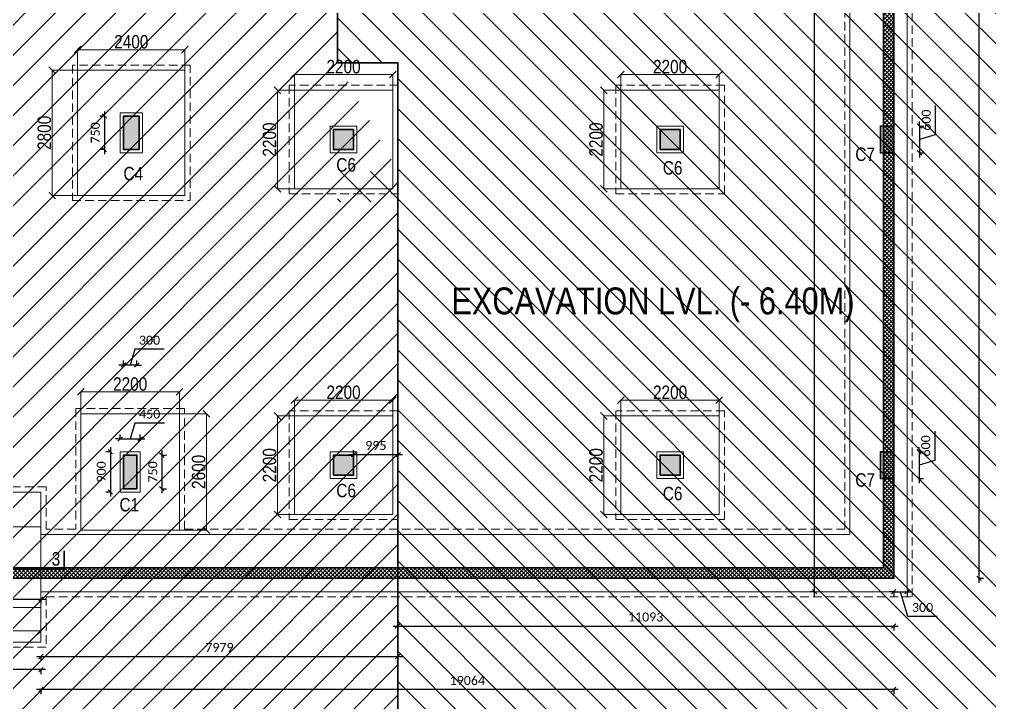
# Model space of a CAD drawing. Header units: millimetres. Extents: x 1112055 to 3390982, y -148532 to 766891.
# Drawn here: x 2785131 to 2806820, y 257340 to 272601 of the extents above; entities that cross this region are included whole.
import ezdxf

# ---------------------------------------------------------------- set-up
doc = ezdxf.new("R2010")
doc.units = ezdxf.units.MM
doc.header["$PDMODE"] = 35
doc.header["$PDSIZE"] = -25
doc.linetypes.add('Hidden', pattern=[9.525, 6.35, -3.175])
for name, color, linetype, lineweight in [('B COL. NO.', 3, 'Continuous', 20), ('B FINAL COLUMN', 1, 'Continuous', 30), ('B FOOTING', 49, 'Continuous', 20), ('B FOOTING DIM', 234, 'Continuous', 9), ('B HATCH', 250, 'Continuous', 0), ('B P.C.C', 251, 'Continuous', 0), ('EXCAVATION LINE', 236, 'Continuous', 30)]:
    doc.layers.add(name, color=color, linetype=linetype, lineweight=lineweight)
doc.layers.add('B Pedestal', color=7, linetype='Continuous', lineweight=9, true_color=0x5c8948)
doc.layers.add('B-COL HT', color=7, linetype='Continuous', lineweight=0, true_color=0x4e4f45)
doc.styles.add('Cali', font='calibri.ttf')
doc.styles.add('SWINC', font='swissc.ttf')
doc.dimstyles.new('1.100', dxfattribs={"dimtxt": 200, "dimasz": 100, "dimexe": 100, "dimexo": 100, "dimgap": 100, "dimtad": 1, "dimdec": 0, "dimzin": 0, "dimdsep": 46, "dimtxsty": 'Cali', "dimblk": 'OBLIQUE', "dimcen": 0, "dimdle": 100, "dimclrd": 256, "dimclre": 256, "dimclrt": 3, "dimadec": 0, "dimazin": 0, "dimtfac": 1, "dimtdec": 0, "dimtofl": 0, "dimtmove": 1, "dimatfit": 0, "dimfxl": 100, "dimfxlon": 1, "dimtolj": 1, "dimtzin": 0, "dimlwd": -1, "dimlwe": -1, "dimarcsym": 0})
doc.dimstyles.new('BHOOMI', dxfattribs={"dimtxt": 230, "dimasz": 150, "dimexe": 10, "dimexo": 0, "dimgap": 25, "dimtad": 1, "dimdec": 0, "dimzin": 0, "dimdsep": 46, "dimtxsty": 'SWINC', "dimblk": 'OBLIQUE', "dimcen": 0.09, "dimclrd": 250, "dimclre": 250, "dimclrt": 256, "dimaunit": 1, "dimadec": 3, "dimazin": 0, "dimtfac": 1, "dimtdec": 0, "dimtofl": 0, "dimtmove": 1, "dimatfit": 3, "dimfxl": 100, "dimtolj": 1, "dimtzin": 0, "dimlwd": 9, "dimlwe": 5, "dimarcsym": 0})

# ---------------------------------------------------------------- blocks, each defined once
blk = doc.blocks.new('_Oblique')
at = {"color": 0, "linetype": 'ByBlock', "lineweight": -2}
blk.add_line((-0.5, -0.5), (0.5, 0.5), dxfattribs=at)
blk = doc.blocks.new('*D4208')
at = {"layer": 'B FOOTING DIM', "color": 250, "lineweight": 5, "ltscale": 0.5, "transparency": 16777216}
for p, q in [((2786507, 263793), (2786507, 264289)), ((2786507, 264279), (2788707, 264279)), ((2788707, 263793), (2788707, 264289))]:
    blk.add_line(p, q, dxfattribs=at)
at = {"layer": 'Defpoints', "color": 0, "transparency": 16777216}
for p in [(2788707, 264279), (2786507, 263793), (2788707, 263793)]:
    blk.add_point(p, dxfattribs=at)
at = {"layer": 'B FOOTING DIM', "color": 250, "lineweight": 5, "transparency": 16777216, "xscale": 150, "yscale": 150, "zscale": 150, "rotation": 180}
blk.add_blockref('_Oblique', (2786507, 264279), dxfattribs=at)
at = {"layer": 'B FOOTING DIM', "color": 250, "lineweight": 5, "transparency": 16777216, "xscale": 150, "yscale": 150, "zscale": 150}
blk.add_blockref('_Oblique', (2788707, 264279), dxfattribs=at)
at = {"layer": 'B FOOTING DIM', "transparency": 16777216, "insert": (2787607, 264454), "char_height": 300, "attachment_point": 5, "style": 'SWINC'}
blk.add_mtext('\\A1;2200', dxfattribs=at)
blk = doc.blocks.new('*D4209')
at = {"layer": 'B FOOTING DIM', "color": 250, "lineweight": 5, "ltscale": 0.5, "transparency": 16777216}
for p, q in [((2788707, 263793), (2789324, 263793)), ((2789314, 263793), (2789314, 261193)), ((2788707, 261193), (2789324, 261193))]:
    blk.add_line(p, q, dxfattribs=at)
at = {"layer": 'Defpoints', "color": 0, "transparency": 16777216}
for p in [(2788707, 263793), (2788707, 261193), (2789314, 261193)]:
    blk.add_point(p, dxfattribs=at)
at = {"layer": 'B FOOTING DIM', "color": 250, "lineweight": 5, "transparency": 16777216, "xscale": 150, "yscale": 150, "zscale": 150}
for p, rotation in [((2789314, 263793), 90), ((2789314, 261193), 270)]:
    blk.add_blockref('_Oblique', p, dxfattribs=dict(at, rotation=rotation))
at = {"layer": 'B FOOTING DIM', "transparency": 16777216, "insert": (2789139, 262493), "char_height": 300, "attachment_point": 5, "rotation": 90, "style": 'SWINC'}
blk.add_mtext('\\A1;2600', dxfattribs=at)
blk = doc.blocks.new('*D4247')
at = {"layer": 'B FOOTING DIM', "color": 250, "lineweight": 5, "ltscale": 0.5, "transparency": 16777216}
for p, q in [((2798577, 263742), (2798188, 263742)), ((2798198, 263742), (2798198, 261542)), ((2798577, 261542), (2798188, 261542))]:
    blk.add_line(p, q, dxfattribs=at)
at = {"layer": 'Defpoints', "color": 0, "transparency": 16777216}
for p in [(2798577, 263742), (2798198, 261542), (2798577, 261542)]:
    blk.add_point(p, dxfattribs=at)
at = {"layer": 'B FOOTING DIM', "color": 250, "lineweight": 5, "transparency": 16777216, "xscale": 150, "yscale": 150, "zscale": 150}
for p, rotation in [((2798198, 263742), 90), ((2798198, 261542), 270)]:
    blk.add_blockref('_Oblique', p, dxfattribs=dict(at, rotation=rotation))
at = {"layer": 'B FOOTING DIM', "transparency": 16777216, "insert": (2798023, 262642), "char_height": 300, "attachment_point": 5, "rotation": 90, "style": 'SWINC'}
blk.add_mtext('\\A1;2200', dxfattribs=at)
blk = doc.blocks.new('*D4248')
at = {"layer": 'B FOOTING DIM', "color": 250, "lineweight": 5, "ltscale": 0.5, "transparency": 16777216}
for p, q in [((2798577, 263742), (2798577, 264104)), ((2798577, 264094), (2800777, 264094)), ((2800777, 263742), (2800777, 264104))]:
    blk.add_line(p, q, dxfattribs=at)
at = {"layer": 'Defpoints', "color": 0, "transparency": 16777216}
for p in [(2800777, 264094), (2798577, 263742), (2800777, 263742)]:
    blk.add_point(p, dxfattribs=at)
at = {"layer": 'B FOOTING DIM', "color": 250, "lineweight": 5, "transparency": 16777216, "xscale": 150, "yscale": 150, "zscale": 150, "rotation": 180}
blk.add_blockref('_Oblique', (2798577, 264094), dxfattribs=at)
at = {"layer": 'B FOOTING DIM', "color": 250, "lineweight": 5, "transparency": 16777216, "xscale": 150, "yscale": 150, "zscale": 150}
blk.add_blockref('_Oblique', (2800777, 264094), dxfattribs=at)
at = {"layer": 'B FOOTING DIM', "transparency": 16777216, "insert": (2799677, 264269), "char_height": 300, "attachment_point": 5, "style": 'SWINC'}
blk.add_mtext('\\A1;2200', dxfattribs=at)
blk = doc.blocks.new('*D4249')
at = {"layer": 'B FOOTING DIM', "color": 250, "lineweight": 5, "ltscale": 0.5, "transparency": 16777216}
for p, q in [((2791277, 263742), (2790888, 263742)), ((2790898, 263742), (2790898, 261542)), ((2791277, 261542), (2790888, 261542))]:
    blk.add_line(p, q, dxfattribs=at)
at = {"layer": 'Defpoints', "color": 0, "transparency": 16777216}
for p in [(2791277, 263742), (2790898, 261542), (2791277, 261542)]:
    blk.add_point(p, dxfattribs=at)
at = {"layer": 'B FOOTING DIM', "color": 250, "lineweight": 5, "transparency": 16777216, "xscale": 150, "yscale": 150, "zscale": 150}
for p, rotation in [((2790898, 263742), 90), ((2790898, 261542), 270)]:
    blk.add_blockref('_Oblique', p, dxfattribs=dict(at, rotation=rotation))
at = {"layer": 'B FOOTING DIM', "transparency": 16777216, "insert": (2790723, 262642), "char_height": 300, "attachment_point": 5, "rotation": 90, "style": 'SWINC'}
blk.add_mtext('\\A1;2200', dxfattribs=at)
blk = doc.blocks.new('*D4250')
at = {"layer": 'B FOOTING DIM', "color": 250, "lineweight": 5, "ltscale": 0.5, "transparency": 16777216}
for p, q in [((2791277, 263742), (2791277, 264104)), ((2791277, 264094), (2793477, 264094)), ((2793477, 263742), (2793477, 264104))]:
    blk.add_line(p, q, dxfattribs=at)
at = {"layer": 'Defpoints', "color": 0, "transparency": 16777216}
for p in [(2793477, 264094), (2791277, 263742), (2793477, 263742)]:
    blk.add_point(p, dxfattribs=at)
at = {"layer": 'B FOOTING DIM', "color": 250, "lineweight": 5, "transparency": 16777216, "xscale": 150, "yscale": 150, "zscale": 150, "rotation": 180}
blk.add_blockref('_Oblique', (2791277, 264094), dxfattribs=at)
at = {"layer": 'B FOOTING DIM', "color": 250, "lineweight": 5, "transparency": 16777216, "xscale": 150, "yscale": 150, "zscale": 150}
blk.add_blockref('_Oblique', (2793477, 264094), dxfattribs=at)
at = {"layer": 'B FOOTING DIM', "transparency": 16777216, "insert": (2792377, 264269), "char_height": 300, "attachment_point": 5, "style": 'SWINC'}
blk.add_mtext('\\A1;2200', dxfattribs=at)
blk = doc.blocks.new('*D4251')
at = {"layer": 'B FOOTING DIM', "color": 250, "lineweight": 5, "ltscale": 0.5, "transparency": 16777216}
for p, q in [((2791277, 271017), (2790888, 271017)), ((2790898, 271017), (2790898, 268817)), ((2791277, 268817), (2790888, 268817))]:
    blk.add_line(p, q, dxfattribs=at)
at = {"layer": 'Defpoints', "color": 0, "transparency": 16777216}
for p in [(2791277, 271017), (2790898, 268817), (2791277, 268817)]:
    blk.add_point(p, dxfattribs=at)
at = {"layer": 'B FOOTING DIM', "color": 250, "lineweight": 5, "transparency": 16777216, "xscale": 150, "yscale": 150, "zscale": 150}
for p, rotation in [((2790898, 271017), 90), ((2790898, 268817), 270)]:
    blk.add_blockref('_Oblique', p, dxfattribs=dict(at, rotation=rotation))
at = {"layer": 'B FOOTING DIM', "transparency": 16777216, "insert": (2790723, 269917), "char_height": 300, "attachment_point": 5, "rotation": 90, "style": 'SWINC'}
blk.add_mtext('\\A1;2200', dxfattribs=at)
blk = doc.blocks.new('*D4252')
at = {"layer": 'B FOOTING DIM', "color": 250, "lineweight": 5, "ltscale": 0.5, "transparency": 16777216}
for p, q in [((2791277, 271017), (2791277, 271379)), ((2791277, 271369), (2793477, 271369)), ((2793477, 271017), (2793477, 271379))]:
    blk.add_line(p, q, dxfattribs=at)
at = {"layer": 'Defpoints', "color": 0, "transparency": 16777216}
for p in [(2793477, 271369), (2791277, 271017), (2793477, 271017)]:
    blk.add_point(p, dxfattribs=at)
at = {"layer": 'B FOOTING DIM', "color": 250, "lineweight": 5, "transparency": 16777216, "xscale": 150, "yscale": 150, "zscale": 150, "rotation": 180}
blk.add_blockref('_Oblique', (2791277, 271369), dxfattribs=at)
at = {"layer": 'B FOOTING DIM', "color": 250, "lineweight": 5, "transparency": 16777216, "xscale": 150, "yscale": 150, "zscale": 150}
blk.add_blockref('_Oblique', (2793477, 271369), dxfattribs=at)
at = {"layer": 'B FOOTING DIM', "transparency": 16777216, "insert": (2792377, 271544), "char_height": 300, "attachment_point": 5, "style": 'SWINC'}
blk.add_mtext('\\A1;2200', dxfattribs=at)
blk = doc.blocks.new('*D4253')
at = {"layer": 'B FOOTING DIM', "color": 250, "lineweight": 5, "ltscale": 0.5, "transparency": 16777216}
for p, q in [((2798577, 271017), (2798188, 271017)), ((2798198, 271017), (2798198, 268817)), ((2798577, 268817), (2798188, 268817))]:
    blk.add_line(p, q, dxfattribs=at)
at = {"layer": 'Defpoints', "color": 0, "transparency": 16777216}
for p in [(2798577, 271017), (2798198, 268817), (2798577, 268817)]:
    blk.add_point(p, dxfattribs=at)
at = {"layer": 'B FOOTING DIM', "color": 250, "lineweight": 5, "transparency": 16777216, "xscale": 150, "yscale": 150, "zscale": 150}
for p, rotation in [((2798198, 271017), 90), ((2798198, 268817), 270)]:
    blk.add_blockref('_Oblique', p, dxfattribs=dict(at, rotation=rotation))
at = {"layer": 'B FOOTING DIM', "transparency": 16777216, "insert": (2798023, 269917), "char_height": 300, "attachment_point": 5, "rotation": 90, "style": 'SWINC'}
blk.add_mtext('\\A1;2200', dxfattribs=at)
blk = doc.blocks.new('*D4254')
at = {"layer": 'B FOOTING DIM', "color": 250, "lineweight": 5, "ltscale": 0.5, "transparency": 16777216}
for p, q in [((2798577, 271017), (2798577, 271379)), ((2798577, 271369), (2800777, 271369)), ((2800777, 271017), (2800777, 271379))]:
    blk.add_line(p, q, dxfattribs=at)
at = {"layer": 'Defpoints', "color": 0, "transparency": 16777216}
for p in [(2800777, 271369), (2798577, 271017), (2800777, 271017)]:
    blk.add_point(p, dxfattribs=at)
at = {"layer": 'B FOOTING DIM', "color": 250, "lineweight": 5, "transparency": 16777216, "xscale": 150, "yscale": 150, "zscale": 150, "rotation": 180}
blk.add_blockref('_Oblique', (2798577, 271369), dxfattribs=at)
at = {"layer": 'B FOOTING DIM', "color": 250, "lineweight": 5, "transparency": 16777216, "xscale": 150, "yscale": 150, "zscale": 150}
blk.add_blockref('_Oblique', (2800777, 271369), dxfattribs=at)
at = {"layer": 'B FOOTING DIM', "transparency": 16777216, "insert": (2799677, 271544), "char_height": 300, "attachment_point": 5, "style": 'SWINC'}
blk.add_mtext('\\A1;2200', dxfattribs=at)
blk = doc.blocks.new('*D4279')
at = {"layer": 'B FOOTING DIM', "color": 250, "lineweight": 5, "ltscale": 0.5, "transparency": 16777216}
for p, q in [((2786432, 271467), (2785854, 271467)), ((2785864, 271467), (2785864, 268667)), ((2786432, 268667), (2785854, 268667))]:
    blk.add_line(p, q, dxfattribs=at)
at = {"layer": 'Defpoints', "color": 0, "transparency": 16777216}
for p in [(2786432, 271467), (2785864, 268667), (2786432, 268667)]:
    blk.add_point(p, dxfattribs=at)
at = {"layer": 'B FOOTING DIM', "color": 250, "lineweight": 5, "transparency": 16777216, "xscale": 150, "yscale": 150, "zscale": 150}
for p, rotation in [((2785864, 271467), 90), ((2785864, 268667), 270)]:
    blk.add_blockref('_Oblique', p, dxfattribs=dict(at, rotation=rotation))
at = {"layer": 'B FOOTING DIM', "transparency": 16777216, "insert": (2785689, 270067), "char_height": 300, "attachment_point": 5, "rotation": 90, "style": 'SWINC'}
blk.add_mtext('\\A1;2800', dxfattribs=at)
blk = doc.blocks.new('*D4280')
at = {"layer": 'B FOOTING DIM', "color": 250, "lineweight": 5, "ltscale": 0.5, "transparency": 16777216}
for p, q in [((2786432, 271467), (2786432, 271935)), ((2786432, 271925), (2788832, 271925)), ((2788832, 271467), (2788832, 271935))]:
    blk.add_line(p, q, dxfattribs=at)
at = {"layer": 'Defpoints', "color": 0, "transparency": 16777216}
for p in [(2788832, 271925), (2786432, 271467), (2788832, 271467)]:
    blk.add_point(p, dxfattribs=at)
at = {"layer": 'B FOOTING DIM', "color": 250, "lineweight": 5, "transparency": 16777216, "xscale": 150, "yscale": 150, "zscale": 150, "rotation": 180}
blk.add_blockref('_Oblique', (2786432, 271925), dxfattribs=at)
at = {"layer": 'B FOOTING DIM', "color": 250, "lineweight": 5, "transparency": 16777216, "xscale": 150, "yscale": 150, "zscale": 150}
blk.add_blockref('_Oblique', (2788832, 271925), dxfattribs=at)
at = {"layer": 'B FOOTING DIM', "transparency": 16777216, "insert": (2787632, 272100), "char_height": 300, "attachment_point": 5, "style": 'SWINC'}
blk.add_mtext('\\A1;2400', dxfattribs=at)
blk = doc.blocks.new('*D4368')
at = {"layer": 'B FOOTING DIM', "color": 250, "lineweight": 5, "ltscale": 0.5, "transparency": 16777216}
for p, q in [((2780257, 259867), (2780257, 258929)), ((2785613, 259867), (2785613, 258929)), ((2780257, 258939), (2785613, 258939))]:
    blk.add_line(p, q, dxfattribs=at)
at = {"layer": 'Defpoints', "color": 0, "transparency": 16777216}
for p in [(2780257, 259867), (2785613, 259867), (2785613, 258939)]:
    blk.add_point(p, dxfattribs=at)
at = {"layer": 'B FOOTING DIM', "color": 250, "lineweight": 5, "transparency": 16777216, "xscale": 150, "yscale": 150, "zscale": 150, "rotation": 180}
blk.add_blockref('_Oblique', (2780257, 258939), dxfattribs=at)
at = {"layer": 'B FOOTING DIM', "color": 250, "lineweight": 5, "transparency": 16777216, "xscale": 150, "yscale": 150, "zscale": 150}
blk.add_blockref('_Oblique', (2785613, 258939), dxfattribs=at)
at = {"layer": 'B FOOTING DIM', "transparency": 16777216, "insert": (2782935, 259114), "char_height": 300, "attachment_point": 5, "style": 'SWINC'}
blk.add_mtext('\\A1;5356', dxfattribs=at)
blk = doc.blocks.new('*D5828')
at = {"transparency": 16777216}
for p, q in [((2785713, 258077), (2753657, 258077)), ((2753757, 258077), (2753757, 257977)), ((2785613, 258077), (2785613, 257977))]:
    blk.add_line(p, q, dxfattribs=at)
at = {"layer": 'Defpoints', "color": 0, "lineweight": 40, "transparency": 16777216}
for p in [(2753757, 260117), (2785613, 259817), (2753757, 258077)]:
    blk.add_point(p, dxfattribs=at)
at = {"transparency": 16777216, "xscale": 100, "yscale": 100, "zscale": 100, "rotation": 180}
blk.add_blockref('_Oblique', (2753757, 258077), dxfattribs=at)
at = {"transparency": 16777216, "xscale": 100, "yscale": 100, "zscale": 100}
blk.add_blockref('_Oblique', (2785613, 258077), dxfattribs=at)
at = {"color": 3, "lineweight": 40, "transparency": 16777216, "insert": (2769685, 258280), "char_height": 200, "attachment_point": 5, "style": 'Cali'}
blk.add_mtext('\\A1;31856', dxfattribs=at)
blk = doc.blocks.new('*D5829')
at = {"transparency": 16777216}
for p, q in [((2785513, 258369), (2793692, 258369)), ((2785613, 258369), (2785613, 258269)), ((2793592, 258369), (2793592, 258269))]:
    blk.add_line(p, q, dxfattribs=at)
at = {"layer": 'Defpoints', "color": 0, "lineweight": 40, "transparency": 16777216}
for p in [(2785613, 259817), (2793592, 259817), (2793592, 258369)]:
    blk.add_point(p, dxfattribs=at)
at = {"transparency": 16777216, "xscale": 100, "yscale": 100, "zscale": 100, "rotation": 180}
blk.add_blockref('_Oblique', (2785613, 258369), dxfattribs=at)
at = {"transparency": 16777216, "xscale": 100, "yscale": 100, "zscale": 100}
blk.add_blockref('_Oblique', (2793592, 258369), dxfattribs=at)
at = {"color": 3, "lineweight": 40, "transparency": 16777216, "insert": (2789603, 258571), "char_height": 200, "attachment_point": 5, "style": 'Cali'}
blk.add_mtext('\\A1;7979', dxfattribs=at)
blk = doc.blocks.new('*D5851')
at = {"transparency": 16777216}
for p, q in [((2793684, 256232), (2752942, 256232)), ((2753042, 256232), (2753042, 256132)), ((2793584, 256232), (2793584, 256132))]:
    blk.add_line(p, q, dxfattribs=at)
at = {"layer": 'Defpoints', "color": 0, "lineweight": 40, "transparency": 16777216}
for p in [(2753042, 260317), (2793584, 260117), (2753042, 256232)]:
    blk.add_point(p, dxfattribs=at)
at = {"transparency": 16777216, "xscale": 100, "yscale": 100, "zscale": 100, "rotation": 180}
blk.add_blockref('_Oblique', (2753042, 256232), dxfattribs=at)
at = {"transparency": 16777216, "xscale": 100, "yscale": 100, "zscale": 100}
blk.add_blockref('_Oblique', (2793584, 256232), dxfattribs=at)
at = {"color": 3, "lineweight": 40, "transparency": 16777216, "insert": (2773313, 256434), "char_height": 200, "attachment_point": 5, "style": 'Cali'}
blk.add_mtext('\\A1;40542', dxfattribs=at)
blk = doc.blocks.new('*D5852')
at = {"transparency": 16777216}
for p, q in [((2793484, 259049), (2804777, 259049)), ((2793584, 259049), (2793584, 258949)), ((2804677, 259049), (2804677, 258949))]:
    blk.add_line(p, q, dxfattribs=at)
at = {"layer": 'Defpoints', "color": 0, "lineweight": 40, "transparency": 16777216}
for p in [(2793584, 260117), (2804677, 260117), (2804677, 259049)]:
    blk.add_point(p, dxfattribs=at)
at = {"transparency": 16777216, "xscale": 100, "yscale": 100, "zscale": 100, "rotation": 180}
blk.add_blockref('_Oblique', (2793584, 259049), dxfattribs=at)
at = {"transparency": 16777216, "xscale": 100, "yscale": 100, "zscale": 100}
blk.add_blockref('_Oblique', (2804677, 259049), dxfattribs=at)
at = {"color": 3, "lineweight": 40, "transparency": 16777216, "insert": (2799131, 259251), "char_height": 200, "attachment_point": 5, "style": 'Cali'}
blk.add_mtext('\\A1;11093', dxfattribs=at)
blk = doc.blocks.new('*D5853')
at = {"transparency": 16777216}
for p, q in [((2776435, 259653), (2785713, 259653)), ((2776535, 259653), (2776535, 259553)), ((2785613, 259653), (2785613, 259553))]:
    blk.add_line(p, q, dxfattribs=at)
at = {"layer": 'Defpoints', "color": 0, "lineweight": 40, "transparency": 16777216}
for p in [(2776535, 260117), (2785613, 260117), (2785613, 259653)]:
    blk.add_point(p, dxfattribs=at)
at = {"transparency": 16777216, "xscale": 100, "yscale": 100, "zscale": 100, "rotation": 180}
blk.add_blockref('_Oblique', (2776535, 259653), dxfattribs=at)
at = {"transparency": 16777216, "xscale": 100, "yscale": 100, "zscale": 100}
blk.add_blockref('_Oblique', (2785613, 259653), dxfattribs=at)
at = {"color": 3, "lineweight": 40, "transparency": 16777216, "insert": (2781074, 259855), "char_height": 200, "attachment_point": 5, "style": 'Cali'}
blk.add_mtext('\\A1;9078', dxfattribs=at)
blk = doc.blocks.new('*D5861')
at = {"transparency": 16777216}
for p, q in [((2804777, 257631), (2785513, 257631)), ((2785613, 257631), (2785613, 257531)), ((2804677, 257631), (2804677, 257531))]:
    blk.add_line(p, q, dxfattribs=at)
at = {"layer": 'Defpoints', "color": 0, "lineweight": 40, "transparency": 16777216}
for p in [(2785613, 260117), (2804677, 260117), (2785613, 257631)]:
    blk.add_point(p, dxfattribs=at)
at = {"transparency": 16777216, "xscale": 100, "yscale": 100, "zscale": 100, "rotation": 180}
blk.add_blockref('_Oblique', (2785613, 257631), dxfattribs=at)
at = {"transparency": 16777216, "xscale": 100, "yscale": 100, "zscale": 100}
blk.add_blockref('_Oblique', (2804677, 257631), dxfattribs=at)
at = {"color": 3, "lineweight": 40, "transparency": 16777216, "insert": (2795145, 257833), "char_height": 200, "attachment_point": 5, "style": 'Cali'}
blk.add_mtext('\\A1;19064', dxfattribs=at)
blk = doc.blocks.new('*D5862')
at = {"transparency": 16777216}
for p, q in [((2804677, 259817), (2804577, 259817)), ((2804677, 259818), (2804677, 259717)), ((2804677, 259817), (2804977, 259817)), ((2804994, 259260), (2804827, 259817)), ((2804977, 259818), (2804977, 259717)), ((2804977, 259817), (2805077, 259817)), ((2805647, 259260), (2804994, 259260))]:
    blk.add_line(p, q, dxfattribs=at)
at = {"layer": 'Defpoints', "color": 0, "lineweight": 40, "transparency": 16777216}
for p in [(2804677, 260117), (2804977, 260117), (2804977, 259817)]:
    blk.add_point(p, dxfattribs=at)
at = {"transparency": 16777216, "xscale": 100, "yscale": 100, "zscale": 100}
blk.add_blockref('_Oblique', (2804677, 259817), dxfattribs=at)
at = {"transparency": 16777216, "xscale": 100, "yscale": 100, "zscale": 100, "rotation": 180}
blk.add_blockref('_Oblique', (2804977, 259817), dxfattribs=at)
at = {"color": 3, "lineweight": 40, "transparency": 16777216, "insert": (2805321, 259463), "char_height": 200, "attachment_point": 5, "style": 'Cali'}
blk.add_mtext('\\A1;300', dxfattribs=at)
blk = doc.blocks.new('*D5866')
at = {"transparency": 16777216}
for p, q in [((2806581, 300247), (2806581, 260017)), ((2806581, 300147), (2806681, 300147)), ((2806581, 260117), (2806681, 260117))]:
    blk.add_line(p, q, dxfattribs=at)
at = {"layer": 'Defpoints', "color": 0, "lineweight": 40, "transparency": 16777216}
for p in [(2804677, 300147), (2804677, 260117), (2806581, 260117)]:
    blk.add_point(p, dxfattribs=at)
at = {"transparency": 16777216, "xscale": 100, "yscale": 100, "zscale": 100}
for p, rotation in [((2806581, 300147), 90), ((2806581, 260117), 270)]:
    blk.add_blockref('_Oblique', p, dxfattribs=dict(at, rotation=rotation))
at = {"color": 3, "lineweight": 40, "transparency": 16777216, "insert": (2806379, 280132), "char_height": 200, "attachment_point": 5, "rotation": 90, "style": 'Cali'}
blk.add_mtext('\\A1;40030', dxfattribs=at)
blk = doc.blocks.new('*D5868')
at = {"transparency": 16777216}
for p, q in [((2802909, 300897), (2802809, 300897)), ((2802909, 259717), (2802909, 300997)), ((2802909, 259817), (2802809, 259817))]:
    blk.add_line(p, q, dxfattribs=at)
at = {"layer": 'Defpoints', "color": 0, "lineweight": 40, "transparency": 16777216}
for p in [(2802909, 300897), (2803697, 300897), (2804977, 259817)]:
    blk.add_point(p, dxfattribs=at)
at = {"transparency": 16777216, "xscale": 100, "yscale": 100, "zscale": 100}
for p, rotation in [((2802909, 300897), 90), ((2802909, 259817), 270)]:
    blk.add_blockref('_Oblique', p, dxfattribs=dict(at, rotation=rotation))
at = {"color": 3, "lineweight": 40, "transparency": 16777216, "insert": (2802706, 280357), "char_height": 200, "attachment_point": 5, "rotation": 90, "style": 'Cali'}
blk.add_mtext('\\A1;41080', dxfattribs=at)
blk = doc.blocks.new('*D6845')
at = {"transparency": 16777216}
for p, q in [((2805594, 263400), (2805594, 262748)), ((2805242, 262942), (2805242, 263042)), ((2805242, 262942), (2805342, 262942)), ((2805242, 262942), (2805242, 262342)), ((2805594, 262748), (2805242, 262642)), ((2805242, 262342), (2805342, 262342)), ((2805242, 262342), (2805242, 262242))]:
    blk.add_line(p, q, dxfattribs=at)
at = {"layer": 'Defpoints', "color": 0, "lineweight": 40, "transparency": 16777216}
for p in [(2804677, 262942), (2804677, 262342), (2805242, 262342)]:
    blk.add_point(p, dxfattribs=at)
at = {"transparency": 16777216, "xscale": 100, "yscale": 100, "zscale": 100}
for p, rotation in [((2805242, 262942), 270), ((2805242, 262342), 90)]:
    blk.add_blockref('_Oblique', p, dxfattribs=dict(at, rotation=rotation))
at = {"color": 3, "lineweight": 40, "transparency": 16777216, "insert": (2805392, 263074), "char_height": 200, "attachment_point": 5, "rotation": 90, "style": 'Cali'}
blk.add_mtext('\\A1;600', dxfattribs=at)
blk = doc.blocks.new('*D6846')
at = {"transparency": 16777216}
for p, q in [((2805604, 270676), (2805604, 270025)), ((2805252, 270219), (2805252, 270319)), ((2805251, 270219), (2805352, 270219)), ((2805252, 270219), (2805252, 269619)), ((2805604, 270025), (2805252, 269919)), ((2805251, 269619), (2805352, 269619)), ((2805252, 269619), (2805252, 269519))]:
    blk.add_line(p, q, dxfattribs=at)
at = {"layer": 'Defpoints', "color": 0, "lineweight": 40, "transparency": 16777216}
for p in [(2804677, 270219), (2804677, 269619), (2805252, 269619)]:
    blk.add_point(p, dxfattribs=at)
at = {"transparency": 16777216, "xscale": 100, "yscale": 100, "zscale": 100}
for p, rotation in [((2805252, 270219), 270), ((2805252, 269619), 90)]:
    blk.add_blockref('_Oblique', p, dxfattribs=dict(at, rotation=rotation))
at = {"color": 3, "lineweight": 40, "transparency": 16777216, "insert": (2805402, 270350), "char_height": 200, "attachment_point": 5, "rotation": 90, "style": 'Cali'}
blk.add_mtext('\\A1;600', dxfattribs=at)
blk = doc.blocks.new('*D6860')
at = {"transparency": 16777216}
for p, q in [((2792502, 262879), (2793697, 262879)), ((2792602, 262879), (2792602, 262979)), ((2793597, 262879), (2793597, 262979))]:
    blk.add_line(p, q, dxfattribs=at)
at = {"layer": 'Defpoints', "color": 0, "lineweight": 40, "transparency": 16777216}
for p in [(2793597, 262879), (2792602, 262867), (2793597, 262867)]:
    blk.add_point(p, dxfattribs=at)
at = {"transparency": 16777216, "xscale": 100, "yscale": 100, "zscale": 100, "rotation": 180}
blk.add_blockref('_Oblique', (2792602, 262879), dxfattribs=at)
at = {"transparency": 16777216, "xscale": 100, "yscale": 100, "zscale": 100}
blk.add_blockref('_Oblique', (2793597, 262879), dxfattribs=at)
at = {"color": 3, "lineweight": 40, "transparency": 16777216, "insert": (2793100, 263082), "char_height": 200, "attachment_point": 5, "style": 'Cali'}
blk.add_mtext('\\A1;995', dxfattribs=at)
blk = doc.blocks.new('*D6876')
at = {"transparency": 16777216}
for p, q in [((2787713, 263582), (2787607, 263230)), ((2788374, 263582), (2787713, 263582)), ((2787382, 263229), (2787382, 263330)), ((2787832, 263229), (2787832, 263330)), ((2787382, 263230), (2787282, 263230)), ((2787382, 263230), (2787832, 263230)), ((2787832, 263230), (2787932, 263230))]:
    blk.add_line(p, q, dxfattribs=at)
at = {"layer": 'Defpoints', "color": 0, "lineweight": 40, "transparency": 16777216}
for p in [(2787832, 263230), (2787382, 262943), (2787832, 262943)]:
    blk.add_point(p, dxfattribs=at)
at = {"transparency": 16777216, "xscale": 100, "yscale": 100, "zscale": 100}
blk.add_blockref('_Oblique', (2787382, 263230), dxfattribs=at)
at = {"transparency": 16777216, "xscale": 100, "yscale": 100, "zscale": 100, "rotation": 180}
blk.add_blockref('_Oblique', (2787832, 263230), dxfattribs=at)
at = {"color": 3, "lineweight": 40, "transparency": 16777216, "insert": (2788043, 263785), "char_height": 200, "attachment_point": 5, "style": 'Cali'}
blk.add_mtext('\\A1;450', dxfattribs=at)
blk = doc.blocks.new('*D6877')
at = {"transparency": 16777216}
for p, q in [((2787164, 262943), (2787064, 262943)), ((2787164, 263043), (2787164, 261943)), ((2787164, 262043), (2787064, 262043))]:
    blk.add_line(p, q, dxfattribs=at)
at = {"layer": 'Defpoints', "color": 0, "lineweight": 40, "transparency": 16777216}
for p in [(2787382, 262943), (2787164, 262043), (2787382, 262043)]:
    blk.add_point(p, dxfattribs=at)
at = {"transparency": 16777216, "xscale": 100, "yscale": 100, "zscale": 100}
for p, rotation in [((2787164, 262943), 90), ((2787164, 262043), 270)]:
    blk.add_blockref('_Oblique', p, dxfattribs=dict(at, rotation=rotation))
at = {"color": 3, "lineweight": 40, "transparency": 16777216, "insert": (2786962, 262493), "char_height": 200, "attachment_point": 5, "rotation": 90, "style": 'Cali'}
blk.add_mtext('\\A1;900', dxfattribs=at)
blk = doc.blocks.new('*D6878')
at = {"transparency": 16777216}
for p, q in [((2788316, 262968), (2788316, 262018)), ((2788316, 262868), (2788416, 262868)), ((2788316, 262118), (2788416, 262118))]:
    blk.add_line(p, q, dxfattribs=at)
at = {"layer": 'Defpoints', "color": 0, "lineweight": 40, "transparency": 16777216}
for p in [(2787457, 262868), (2787457, 262118), (2788316, 262118)]:
    blk.add_point(p, dxfattribs=at)
at = {"transparency": 16777216, "xscale": 100, "yscale": 100, "zscale": 100}
for p, rotation in [((2788316, 262868), 90), ((2788316, 262118), 270)]:
    blk.add_blockref('_Oblique', p, dxfattribs=dict(at, rotation=rotation))
at = {"color": 3, "lineweight": 40, "transparency": 16777216, "insert": (2788113, 262493), "char_height": 200, "attachment_point": 5, "rotation": 90, "style": 'Cali'}
blk.add_mtext('\\A1;750', dxfattribs=at)
blk = doc.blocks.new('*D6879')
at = {"transparency": 16777216}
for p, q in [((2787031, 270542), (2787031, 269592)), ((2787031, 270442), (2786931, 270442)), ((2787031, 269692), (2786931, 269692))]:
    blk.add_line(p, q, dxfattribs=at)
at = {"layer": 'Defpoints', "color": 0, "lineweight": 40, "transparency": 16777216}
for p in [(2787457, 270442), (2787031, 269692), (2787457, 269692)]:
    blk.add_point(p, dxfattribs=at)
at = {"transparency": 16777216, "xscale": 100, "yscale": 100, "zscale": 100}
for p, rotation in [((2787031, 270442), 90), ((2787031, 269692), 270)]:
    blk.add_blockref('_Oblique', p, dxfattribs=dict(at, rotation=rotation))
at = {"color": 3, "lineweight": 40, "transparency": 16777216, "insert": (2786828, 270067), "char_height": 200, "attachment_point": 5, "rotation": 90, "style": 'Cali'}
blk.add_mtext('\\A1;750', dxfattribs=at)
blk = doc.blocks.new('*D6880')
at = {"transparency": 16777216}
for p, q in [((2787713, 265232), (2787607, 264879)), ((2788365, 265232), (2787713, 265232)), ((2787457, 264879), (2787357, 264879)), ((2787457, 264879), (2787457, 264979)), ((2787757, 264879), (2787457, 264879)), ((2787757, 264879), (2787757, 264979)), ((2787757, 264879), (2787857, 264879))]:
    blk.add_line(p, q, dxfattribs=at)
at = {"layer": 'Defpoints', "color": 0, "lineweight": 40, "transparency": 16777216}
for p in [(2787457, 264879), (2787457, 262868), (2787757, 262868)]:
    blk.add_point(p, dxfattribs=at)
at = {"transparency": 16777216, "xscale": 100, "yscale": 100, "zscale": 100}
blk.add_blockref('_Oblique', (2787457, 264879), dxfattribs=at)
at = {"transparency": 16777216, "xscale": 100, "yscale": 100, "zscale": 100, "rotation": 180}
blk.add_blockref('_Oblique', (2787757, 264879), dxfattribs=at)
at = {"color": 3, "lineweight": 40, "transparency": 16777216, "insert": (2788039, 265434), "char_height": 200, "attachment_point": 5, "style": 'Cali'}
blk.add_mtext('\\A1;300', dxfattribs=at)

msp = doc.modelspace()

# ---------------------------------------------------------------- hatches: boundary and pattern name
at = {"layer": 'B HATCH', "lineweight": 0}
h = msp.add_hatch(dxfattribs=at)
h.set_pattern_fill('ANSI37', color=250, scale=20, style=0)
h.set_pattern_definition([(45, (1040446.71, -149308.41), (-44.9012806, 44.9012806), []), (135, (1040446.71, -149308.41), (-44.9012806, -44.9012806), [])])
h.paths.add_polyline_path([(2817077.2, 369281.5), (2817077.2, 372824.4), (2809902.2, 372698.5), (2809902.2, 369281.7)], flags=16)
h.paths.add_polyline_path([(2791213.2, 369828.2), (2796162.2, 369828.2), (2796162.2, 372457.1), (2791213.2, 372370.2)], flags=16)
h.paths.add_polyline_path([(2798052.2, 372490.5), (2798502.2, 372498.4), (2798502.2, 369281.2), (2798052.2, 369281.2)], flags=16)
h.paths.add_polyline_path([(2753987.2, 369013), (2753987.2, 260347.4), (2804447.2, 260347.4), (2804447.2, 300147.4), (2817077.2, 300147.4), (2817077.2, 369051.5), (2798038.8, 369052), (2798038.8, 366392.4), (2797822.2, 366392.4), (2797822.2, 372486.5), (2796392.2, 372461.4), (2796392.2, 366392.4), (2796162.2, 366392.4), (2796162.2, 369598.2), (2786711.2, 369598.2), (2786711.2, 369013)], flags=16)
h.paths.add_polyline_path([(2809676.9, 372694.5), (2809676.9, 369281.7), (2802247.2, 369281.9), (2802247.2, 372564.1)], flags=16)
h.paths.add_polyline_path([(2798732.2, 369282), (2798732.2, 372502.4), (2802017.2, 372560.1), (2802017.2, 369281.9)], flags=16)
h.paths.add_polyline_path([(2786481.2, 369243), (2753757.2, 369243), (2753757.2, 260117.4), (2804677.2, 260117.4), (2804677.2, 299917.4), (2817307.2, 299917.4), (2817307.2, 373058.5), (2790983.2, 372596.5), (2790983.2, 369828.2), (2786481.2, 369828.2)])
at = {"layer": 'B-COL HT', "lineweight": 0}
h = msp.add_hatch(color=250, dxfattribs=at)
h.dxf.hatch_style = 1
h.paths.add_polyline_path([(2787807.2, 269692.4), (2787457.2, 269692.4), (2787457.2, 270442.4), (2787807.2, 270442.4)])
h = msp.add_hatch(color=250, dxfattribs=at)
h.dxf.hatch_style = 1
h.paths.add_polyline_path([(2792602.2, 269692.4), (2792602.2, 270142.4), (2792152.2, 270142.4), (2792152.2, 269692.4)])
h = msp.add_hatch(color=250, dxfattribs=at)
h.dxf.hatch_style = 1
h.paths.add_polyline_path([(2799452.2, 269692.4), (2799902.2, 269692.4), (2799902.2, 270142.4), (2799452.2, 270142.4)])
h = msp.add_hatch(color=250, dxfattribs=at)
h.dxf.hatch_style = 1
h.paths.add_polyline_path([(2804677.2, 270218.9), (2804377.2, 270218.9), (2804377.2, 269618.9), (2804677.2, 269618.9)])
h = msp.add_hatch(color=250, dxfattribs=at)
h.dxf.hatch_style = 1
h.paths.add_polyline_path([(2804677.2, 262942.4), (2804377.2, 262942.4), (2804377.2, 262342.4), (2804677.2, 262342.4)])
h = msp.add_hatch(color=250, dxfattribs=at)
h.dxf.hatch_style = 1
h.paths.add_polyline_path([(2787757.2, 262118), (2787457.2, 262118), (2787457.2, 262868), (2787757.2, 262868)])
h = msp.add_hatch(color=250, dxfattribs=at)
h.dxf.hatch_style = 1
h.paths.add_polyline_path([(2792152.2, 262417.4), (2792602.2, 262417.4), (2792602.2, 262867.4), (2792152.2, 262867.4)])
h = msp.add_hatch(color=250, dxfattribs=at)
h.dxf.hatch_style = 1
h.paths.add_polyline_path([(2799452.2, 262417.4), (2799902.2, 262417.4), (2799902.2, 262867.4), (2799452.2, 262867.4)])
at = {"layer": 'EXCAVATION LINE', "lineweight": 0}
h = msp.add_hatch(dxfattribs=at)
h.set_pattern_fill('ANSI31', color=250, scale=150)
h.set_pattern_definition([(45, (838855.95, -148808.4), (-336.7596, 336.7596), [])])
h.paths.add_polyline_path([(2753042.2, 321417.4), (2753042.2, 256852.4), (2759522.2, 256852.4), (2793592.2, 256852.4), (2793592.2, 269203.9), (2792242.2, 271633.9), (2792242.2, 303783.9), (2793592.2, 303783.9), (2793592.2, 306213.9), (2792242.2, 306213.9), (2792242.2, 321417.4)])
h = msp.add_hatch(dxfattribs=at)
h.set_pattern_fill('ANSI31', color=250, scale=150, angle=270)
h.set_pattern_definition([(315, (838855.95, -148808.4), (336.7596, 336.7596), [])])
edge = h.paths.add_edge_path()
edge.add_line((2793592.2, 268516.4), (2793592.2, 256852.4))
edge.add_line((2793592.2, 256852.4), (2810905.3, 256852.4))
edge.add_line((2810905.3, 256852.4), (2810905.3, 299374.4))
edge.add_line((2810905.3, 299374.4), (2818615.6, 299374.4))
edge.add_line((2818615.6, 299374.4), (2818615.6, 321417.4))
edge.add_line((2818615.6, 321417.4), (2792242.2, 321417.4))
edge.add_line((2792242.2, 321417.4), (2792242.2, 306265.3))
edge.add_arc((2792293.6, 306265.3), 51.4, 180.0002, 270)
edge.add_line((2792293.6, 306213.9), (2793592.2, 306213.9))
edge.add_line((2793592.2, 306213.9), (2793592.2, 303783.9))
edge.add_line((2793592.2, 303783.9), (2792242.2, 303783.9))
edge.add_line((2792242.2, 303783.9), (2792242.2, 298263.9))
edge.add_line((2792242.2, 298263.9), (2793592.2, 298263.9))
edge.add_line((2793592.2, 298263.9), (2793592.2, 295833.9))
edge.add_line((2793592.2, 295833.9), (2792242.2, 295833.9))
edge.add_line((2792242.2, 295833.9), (2792242.2, 290858.9))
edge.add_line((2792242.2, 290858.9), (2793592.2, 290858.9))
edge.add_line((2793592.2, 290858.9), (2793592.2, 288428.9))
edge.add_line((2793592.2, 288428.9), (2792242.2, 288428.9))
edge.add_line((2792242.2, 288428.9), (2792242.2, 282908.9))
edge.add_line((2792242.2, 282908.9), (2793592.2, 282908.9))
edge.add_line((2793592.2, 282908.9), (2793592.2, 280478.9))
edge.add_line((2793592.2, 280478.9), (2792242.2, 280478.9))
edge.add_line((2792242.2, 280478.9), (2792242.2, 276958.9))
edge.add_line((2792242.2, 276958.9), (2793592.2, 276958.9))
edge.add_line((2793592.2, 276958.9), (2793592.2, 274528.9))
edge.add_line((2793592.2, 274528.9), (2792242.2, 274528.9))
edge.add_line((2792242.2, 274528.9), (2792242.2, 271633.9))
edge.add_line((2792242.2, 271633.9), (2793592.2, 271633.9))
edge.add_line((2793592.2, 271633.9), (2793592.2, 269203.9))
edge.add_line((2793592.2, 269203.9), (2792242.2, 269203.9))
edge.add_line((2792242.2, 269203.9), (2792242.2, 268516.4))
edge.add_line((2792242.2, 268516.4), (2793592.2, 268516.4))

# ---------------------------------------------------------------- linework, layer by layer
at = {"color": 6, "lineweight": 30}
msp.add_lwpolyline([(2752929.4, 260726.7), (2752929.4, 260317.4), (2786132.7, 260317.4), (2786132.7, 260726.7)], dxfattribs=at)
at = {"layer": 'B FINAL COLUMN', "color": 16, "lineweight": 30}
msp.add_lwpolyline([(2786481.2, 369243), (2753757.2, 369243), (2753757.2, 260117.4), (2804677.2, 260117.4), (2804677.2, 299917.4), (2817307.2, 299917.4), (2817307.2, 373058.5), (2790983.2, 372596.5), (2790983.2, 369828.2), (2786481.2, 369828.2), (2786481.2, 369243)], dxfattribs=at)
msp.add_lwpolyline([(2753987.2, 260347.4), (2804447.2, 260347.4), (2804447.2, 300147.4), (2817077.2, 300147.4), (2817077.2, 369051.5), (2798038.8, 369052), (2798038.8, 366392.4), (2797822.2, 366392.4), (2797822.2, 372486.5), (2796392.2, 372461.4), (2796392.2, 366392.4), (2796162.2, 366392.4), (2796162.2, 369598.2), (2786711.2, 369598.2), (2786711.2, 369013), (2753987.2, 369013)], close=True, dxfattribs=at)
at = {"layer": 'B FINAL COLUMN', "color": 5, "lineweight": 30}
for points in [[(2787807.2, 269692.4), (2787457.2, 269692.4), (2787457.2, 270442.4), (2787807.2, 270442.4)], [(2792602.2, 270142.4), (2792602.2, 269692.4), (2792152.2, 269692.4), (2792152.2, 270142.4)], [(2799452.2, 269692.4), (2799902.2, 269692.4), (2799902.2, 270142.4), (2799452.2, 270142.4)], [(2804677.2, 270218.9), (2804377.2, 270218.9), (2804377.2, 269618.9), (2804677.2, 269618.9)], [(2804677.2, 262942.4), (2804377.2, 262942.4), (2804377.2, 262342.4), (2804677.2, 262342.4)], [(2787757.2, 262118), (2787457.2, 262118), (2787457.2, 262868), (2787757.2, 262868)], [(2792152.2, 262417.4), (2792602.2, 262417.4), (2792602.2, 262867.4), (2792152.2, 262867.4)], [(2799452.2, 262417.4), (2799902.2, 262417.4), (2799902.2, 262867.4), (2799452.2, 262867.4)]]:
    msp.add_lwpolyline(points, close=True, dxfattribs=at)
at = {"layer": 'B FOOTING'}
for points in [[(2785613.2, 259817.4), (2804977.2, 259817.4), (2804977.2, 299617.4), (2817607.2, 299617.4), (2817607.2, 324017.4)], [(2785613.2, 261097.4), (2803697.2, 261097.4), (2803697.2, 300897.4), (2816327.2, 300897.4), (2816327.2, 324017.4)]]:
    msp.add_lwpolyline(points, dxfattribs=at)
for points in [[(2786432.2, 268667.4), (2788832.2, 268667.4), (2788832.2, 271467.4), (2786432.2, 271467.4)], [(2791277.2, 268817.4), (2793477.2, 268817.4), (2793477.2, 271017.4), (2791277.2, 271017.4)], [(2798577.2, 268817.4), (2800777.2, 268817.4), (2800777.2, 271017.4), (2798577.2, 271017.4)], [(2786507.2, 261193), (2788707.2, 261193), (2788707.2, 263793), (2786507.2, 263793)], [(2791277.2, 261542.4), (2793477.2, 261542.4), (2793477.2, 263742.4), (2791277.2, 263742.4)], [(2798577.2, 261542.4), (2800777.2, 261542.4), (2800777.2, 263742.4), (2798577.2, 263742.4)], [(2753457.2, 262042.4), (2785613.2, 262042.4), (2785613.2, 258692.4), (2753457.2, 258692.4)]]:
    msp.add_lwpolyline(points, close=True, dxfattribs=at)
at = {"layer": 'B P.C.C', "color": 250, "linetype": 'Hidden', "lineweight": 0, "ltscale": 30}
for points in [[(2785728.2, 259702.4), (2805092.2, 259702.4), (2805092.2, 299502.4), (2817722.2, 299502.4), (2817722.2, 323902.4)], [(2788822.2, 261212.4), (2803582.2, 261212.4), (2803582.2, 301012.4), (2816212.2, 301012.4), (2816212.2, 323902.4)], [(2788822.2, 261212.4), (2788822.2, 263908), (2786392.2, 263908), (2786392.2, 261212.4), (2785728.2, 261212.4), (2785728.2, 262157.4), (2781347.2, 262157.4), (2781347.2, 264257.4), (2778717.2, 264257.4), (2778717.2, 262157.4)], [(2785728.2, 259702.4), (2785728.2, 258577.4), (2753342.2, 258577.4), (2753342.2, 262157.4)]]:
    msp.add_lwpolyline(points, dxfattribs=at)
for points in [[(2786317.2, 268552.4), (2788947.2, 268552.4), (2788947.2, 271582.4), (2786317.2, 271582.4)], [(2791162.2, 268702.4), (2793592.2, 268702.4), (2793592.2, 271132.4), (2791162.2, 271132.4)], [(2798462.2, 268702.4), (2800892.2, 268702.4), (2800892.2, 271132.4), (2798462.2, 271132.4)], [(2791162.2, 261427.4), (2793592.2, 261427.4), (2793592.2, 263857.4), (2791162.2, 263857.4)], [(2798462.2, 261427.4), (2800892.2, 261427.4), (2800892.2, 263857.4), (2798462.2, 263857.4)]]:
    msp.add_lwpolyline(points, close=True, dxfattribs=at)
at = {"layer": 'B Pedestal', "color": 87, "lineweight": 9}
for points in [[(2787882.2, 269617.4), (2787382.2, 269617.4), (2787382.2, 270517.4), (2787882.2, 270517.4)], [(2792077.2, 269617.4), (2792677.2, 269617.4), (2792677.2, 270217.4), (2792077.2, 270217.4)], [(2799377.2, 269617.4), (2799977.2, 269617.4), (2799977.2, 270217.4), (2799377.2, 270217.4)], [(2787832.2, 262043), (2787382.2, 262043), (2787382.2, 262943), (2787832.2, 262943)], [(2792077.2, 262342.4), (2792677.2, 262342.4), (2792677.2, 262942.4), (2792077.2, 262942.4)], [(2799377.2, 262342.4), (2799977.2, 262342.4), (2799977.2, 262942.4), (2799377.2, 262942.4)], [(2753457.2, 261267.4), (2785613.2, 261267.4), (2785613.2, 259467.4), (2753457.2, 259467.4)]]:
    msp.add_lwpolyline(points, close=True, dxfattribs=at)
at = {"layer": 'EXCAVATION LINE', "color": 96}
msp.add_lwpolyline([(2791596.1, 321417.4), (2753042.2, 321417.4), (2753042.2, 256852.4), (2793592.2, 256852.4), (2793592.2, 268516.4), (2793592.2, 268516.4)], dxfattribs=at)
at = {"layer": 'EXCAVATION LINE', "color": 42}
msp.add_lwpolyline([(2793592.2, 256852.4), (2793592.2, 271633.9), (2792242.2, 271633.9), (2792242.2, 274528.9), (2793592.2, 274528.9), (2793592.2, 276958.9), (2792242.2, 276958.9), (2792242.2, 280478.9), (2793592.2, 280478.9), (2793592.2, 282908.9), (2792242.2, 282908.9), (2792242.2, 288428.9)], dxfattribs=at)

# ---------------------------------------------------------------- texts
at = {"color": 6, "lineweight": 30, "style": 'SWINC'}
msp.add_text('3', height=300, dxfattribs=at).set_placement((2785852.7, 260399.5))
at = {"layer": 'B COL. NO.', "style": 'SWINC'}
for s, p in [('C7', (2803817.8, 269439.2)), ('C6', (2792215, 269201.9)), ('C6', (2799515, 269134.6)), ('C4', (2787456.7, 269006.3)), ('C7', (2803817.8, 262162.7)), ('C6', (2792215, 261926.9)), ('C6', (2799515, 261859.6)), ('C1', (2787368.1, 261610))]:
    msp.add_text(s, height=300, dxfattribs=at).set_placement(p)
at = {"layer": 'EXCAVATION LINE', "color": 42, "style": 'SWINC'}
msp.add_text('EXCAVATION LVL. (- 6.40M) ', height=600, dxfattribs=at).set_placement((2794787.4, 266012.2))

# ---------------------------------------------------------------- dimensions: what is measured, and where the dimension line sits
at = {"color": 4, "lineweight": 40}
for base, p1, p2, picture, middle in [((2802908.7, 300897.4), (2804977.2, 259817.4), (2803697.2, 300897.4), '*D5868', (2802706.2, 280357.4)), ((2806581.3, 260117.4), (2804677.2, 300147.4), (2804677.2, 260117.4), '*D5866', (2806378.8, 280132.4)), ((2787030.6, 269692.4), (2787457.2, 270442.4), (2787457.2, 269692.4), '*D6879', (2786828.1, 270067.4)), ((2805251.6, 269618.9), (2804677.2, 270218.9), (2804677.2, 269618.9), '*D6846', (2805401.6, 270124.6)), ((2805241.8, 262342.4), (2804677.2, 262942.4), (2804677.2, 262342.4), '*D6845', (2805391.8, 262848.2)), ((2787164.3, 262043), (2787382.2, 262943), (2787382.2, 262043), '*D6877', (2786961.8, 262493)), ((2788315.9, 262118), (2787457.2, 262868), (2787457.2, 262118), '*D6878', (2788113.4, 262493))]:
    dim = msp.add_linear_dim(base=base, p1=p1, p2=p2, angle=90, dimstyle='1.100', override={"dimfxl": 0.18, "dimarcsym": 2}, dxfattribs=at)
    dim.commit()
    dim.dimension.update_dxf_attribs({"geometry": picture, "text_midpoint": middle})
for base, p1, p2, picture, middle in [((2787457.2, 264879.3), (2787757.2, 262868), (2787457.2, 262868), '*D6880', (2787813, 265434.3)), ((2787832.2, 263229.7), (2787382.2, 262943), (2787832.2, 262943), '*D6876', (2787813, 263784.6)), ((2793596.9, 262879.1), (2792602.2, 262867.4), (2793596.9, 262867.4), '*D6860', (2793099.6, 263081.5)), ((2753042.2, 256231.5), (2793584.2, 260117.4), (2753042.2, 260317.4), '*D5851', (2773313.2, 256434)), ((2785613.2, 259652.9), (2776535.4, 260117.4), (2785613.2, 260117.4), '*D5853', (2781074.3, 259855.4)), ((2785613.2, 257630.5), (2804677.2, 260117.4), (2785613.2, 260117.4), '*D5861', (2795145.2, 257833)), ((2804677.2, 259048.7), (2793584.2, 260117.4), (2804677.2, 260117.4), '*D5852', (2799130.7, 259251.1)), ((2804977.2, 259817.4), (2804677.2, 260117.4), (2804977.2, 260117.4), '*D5862', (2805094.5, 259462.5))]:
    dim = msp.add_linear_dim(base=base, p1=p1, p2=p2, dimstyle='1.100', override={"dimfxl": 0.18, "dimarcsym": 2}, dxfattribs=at)
    dim.commit()
    dim.dimension.update_dxf_attribs({"geometry": picture, "text_midpoint": middle})
at = {"color": 1, "lineweight": 40}
for base, p2, picture, middle in [((2753757.2, 258077.3), (2753757.2, 260117.4), '*D5828', (2769685.2, 258279.7)), ((2793592.2, 258368.7), (2793592.2, 259817.4), '*D5829', (2789602.7, 258571.2))]:
    dim = msp.add_linear_dim(base=base, p1=(2785613.2, 259817.4), p2=p2, dimstyle='1.100', override={"dimfxl": 0.18, "dimarcsym": 2}, dxfattribs=at)
    dim.commit()
    dim.dimension.update_dxf_attribs({"geometry": picture, "text_midpoint": middle})
at = {"layer": 'B FOOTING DIM', "color": 250, "ltscale": 0.5}
for base, p1, p2, picture, middle in [((2788832.2, 271924.8), (2786432.2, 271467.4), (2788832.2, 271467.4), '*D4280', (2787632.2, 272099.8)), ((2793477.2, 271369.4), (2791277.2, 271017.4), (2793477.2, 271017.4), '*D4252', (2792377.2, 271544.4)), ((2800777.2, 271369.4), (2798577.2, 271017.4), (2800777.2, 271017.4), '*D4254', (2799677.2, 271544.4)), ((2788707.2, 264279.1), (2786507.2, 263793), (2788707.2, 263793), '*D4208', (2787607.2, 264454.1)), ((2793477.2, 264094.4), (2791277.2, 263742.4), (2793477.2, 263742.4), '*D4250', (2792377.2, 264269.4)), ((2800777.2, 264094.4), (2798577.2, 263742.4), (2800777.2, 263742.4), '*D4248', (2799677.2, 264269.4)), ((2785613.2, 258938.7), (2780257.2, 259867.4), (2785613.2, 259867.4), '*D4368', (2782935.2, 259113.7))]:
    dim = msp.add_linear_dim(base=base, p1=p1, p2=p2, dimstyle='BHOOMI', override={"dimtxt": 300, "dimlwd": 5}, dxfattribs=at)
    dim.commit()
    dim.dimension.update_dxf_attribs({"geometry": picture, "text_midpoint": middle})
for base, p1, p2, picture, middle in [((2785863.7, 268667.4), (2786432.2, 271467.4), (2786432.2, 268667.4), '*D4279', (2785688.7, 270067.4)), ((2790897.9, 268817.4), (2791277.2, 271017.4), (2791277.2, 268817.4), '*D4251', (2790722.9, 269917.4)), ((2798197.9, 268817.4), (2798577.2, 271017.4), (2798577.2, 268817.4), '*D4253', (2798022.9, 269917.4)), ((2789314.2, 261193), (2788707.2, 263793), (2788707.2, 261193), '*D4209', (2789139.2, 262493)), ((2790897.9, 261542.4), (2791277.2, 263742.4), (2791277.2, 261542.4), '*D4249', (2790722.9, 262642.4)), ((2798197.9, 261542.4), (2798577.2, 263742.4), (2798577.2, 261542.4), '*D4247', (2798022.9, 262642.4))]:
    dim = msp.add_linear_dim(base=base, p1=p1, p2=p2, angle=90, dimstyle='BHOOMI', override={"dimtxt": 300, "dimlwd": 5}, dxfattribs=at)
    dim.commit()
    dim.dimension.update_dxf_attribs({"geometry": picture, "text_midpoint": middle})

doc.saveas('drawing.dxf')
